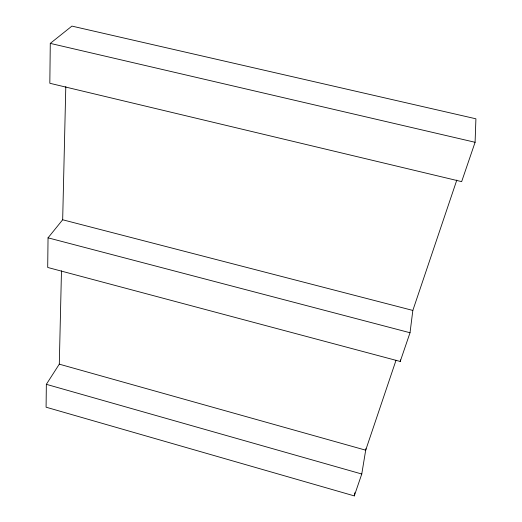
<?xml version="1.0" encoding="UTF-8"?>
<svg xmlns="http://www.w3.org/2000/svg" width="522" height="522" viewBox="0 0 522 522"><rect width="100%" height="100%" fill="white"/><g stroke="black" fill="none" stroke-linecap="round" stroke-linejoin="round"><path stroke-width="0.78" d="M61.479 270.794L59.293 364.16L46.347 384.329L46.086 407.199L354.288 495.9L361.766 474.015L365.948 448.652M65.798 86.58L62.673 219.775L48.044 237.83L47.698 267.453L400.217 361.459L410.024 332.742L412.837 310.433L456.815 180.07M50.282 43.385L49.825 83.272L461.65 181.63L475.092 142.291L475.914 118.801L71.925 26.1L50.282 43.385L475.092 142.291M400.217 361.459L400.426 359.893M354.288 495.9L354.823 492.735M396.028 360.258L365.694 450.179L59.293 364.16M62.673 219.775L412.837 310.433M48.044 237.83L410.024 332.742M46.347 384.329L361.766 474.015"/></g></svg>
